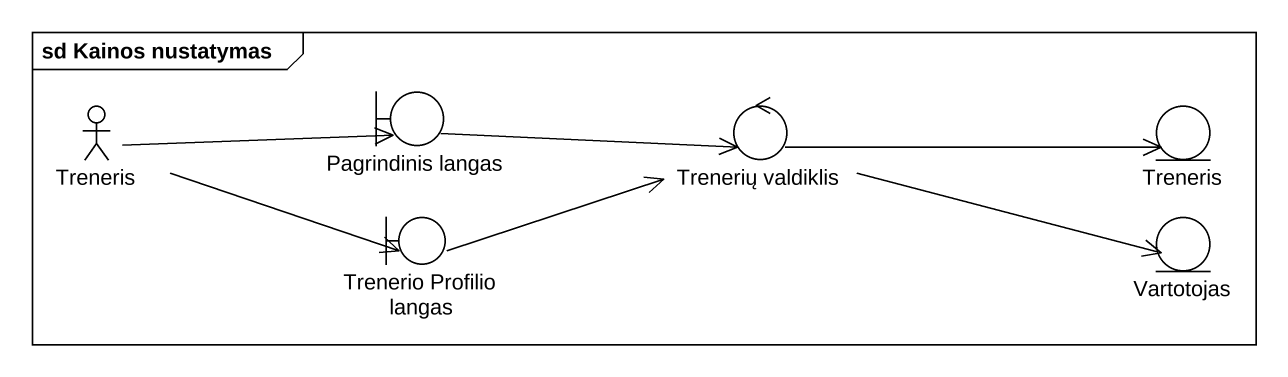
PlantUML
@startuml
mainframe sd Kainos nustatymas
actor Treneris
boundary "Pagrindinis langas" as Pagrindinis_langas
control "Trenerių valdiklis" as Trenerių_valdiklis
entity "Treneris" as Treneris_2
boundary "Trenerio Profilio langas" as Trenerio_Profilio_langas
entity Vartotojas
Treneris -right-> Pagrindinis_langas
Treneris -right-> Trenerio_Profilio_langas
Pagrindinis_langas -right-> Trenerių_valdiklis
Trenerių_valdiklis -right-> Treneris_2
Trenerių_valdiklis -right-> Vartotojas
Trenerio_Profilio_langas -right-> Trenerių_valdiklis
@enduml
